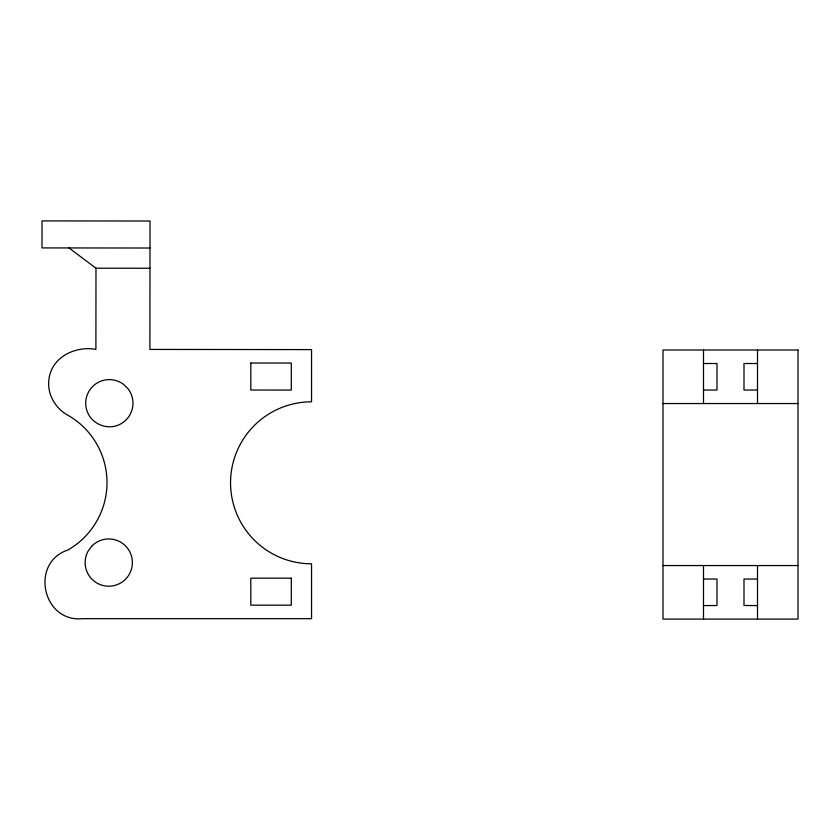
<?xml version="1.0" encoding="UTF-8"?>
<svg xmlns="http://www.w3.org/2000/svg" width="840" height="840" viewBox="0 0 840 840"><rect width="100%" height="100%" fill="white"/><g stroke="black" fill="none" stroke-linecap="round" stroke-linejoin="round"><path stroke-width="1.26" d="M68.995 247.936L95.981 268.212L95.897 349.377C75.012 345.629 50.904 357.378 48.846 380.289C47.114 394.8 56.207 409.364 68.439 415.527A77.627 77.627 0 0 1 67.935 549.98C29.663 562.663 42.452 622.692 82.572 618.671L311.546 618.671L311.546 563.808A80.997 80.997 0 0 1 230.548 482.811A80.997 80.997 0 0 1 311.546 401.814L311.546 349.598L149.898 349.43L150.024 221.015L42.032 220.91L42 247.916L150.003 248.021M703.5 605.587L717.003 605.525L717.003 579.044L703.5 579.044M95.981 268.212L149.982 268.243M703.5 363.51L717.003 363.51L717.003 390.044L703.5 390.044M757.501 363.51L743.999 363.51L743.999 390.044L757.501 390.044M663.001 403.546L798 403.546M663.001 565.551L798 565.551M757.501 579.044L743.999 579.044L743.999 605.493L757.501 605.587M757.501 350.007L757.501 403.546M757.501 565.551L757.501 619.091M703.5 350.007L703.5 403.546M703.5 565.551L703.5 619.091M250.824 363.038L250.803 390.033L291.302 390.075L291.302 363.038L250.824 363.038M92.106 545.811L88.337 550.694A23.625 23.625 0 0 0 106.607 586.11A23.625 23.625 0 0 0 130.988 554.589A23.625 23.625 0 0 0 92.106 545.811M113.001 426.573C104.758 427.718 96.296 424.452 90.962 418.068A23.625 23.625 0 0 1 123.27 384.143L127.733 388.395A23.625 23.625 0 0 1 113.001 426.573M798 350.007L663.001 350.007L663.001 619.091L798 619.091L798 350.007M291.302 578.172L250.803 578.172L250.803 605.178L291.302 605.178L291.302 578.172"/></g></svg>
